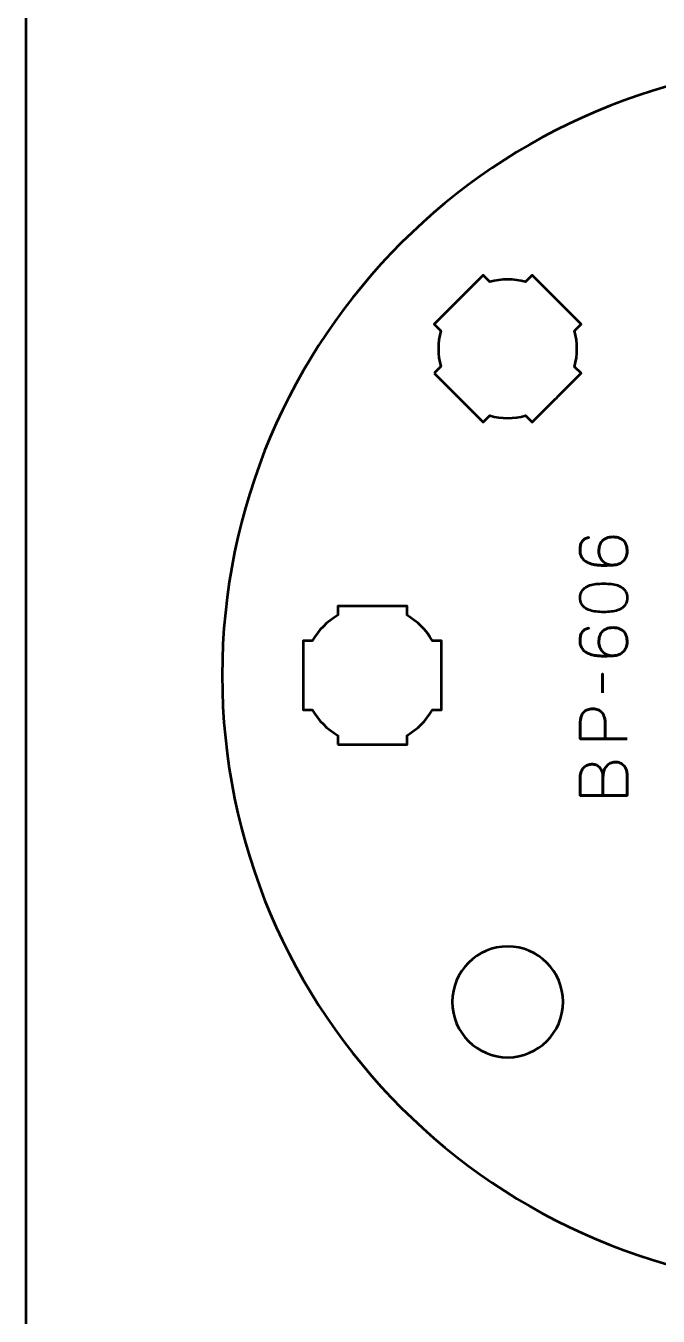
# Model space of a CAD drawing. Header units: centimetres. Extents: x -21 to 0, y -29.7 to 0.
# Drawn here: x -21 to -18.26, y -17.13 to -11.54 of the extents above; entities that cross this region are included whole.
import ezdxf

# ---------------------------------------------------------------- set-up
doc = ezdxf.new("R2010")
doc.units = ezdxf.units.CM
doc.header["$MEASUREMENT"] = 0
doc.layers.add('Layer 1', color=7, linetype='Continuous')

msp = doc.modelspace()

# ---------------------------------------------------------------- linework, layer by layer
at = {"layer": 'Layer 1', "color": 1, "lineweight": 53}
msp.add_open_spline([(-21.00003, -29.19995), (-21.00003, -29.19995), (-21.00003, -1.69992), (-21.00003, -1.69992), (-21.00003, -1.69992), (-21.00003, -1.61709), (-20.93286, -1.54992), (-20.85003, -1.54992), (-20.85003, -1.54992), (-20.7672, -1.54992), (-20.70003, -1.48275), (-20.70003, -1.39992), (-20.70003, -1.39992), (-20.70003, -1.31709), (-20.7672, -1.24992), (-20.85003, -1.24992), (-20.85003, -1.24992), (-20.93286, -1.24992), (-21.00003, -1.18275), (-21.00003, -1.09992), (-21.00003, -1.09992), (-21.00003, -1.09992), (-21.00003, -0.49992), (-21.00003, -0.49992), (-21.00003, -0.49992), (-21.00003, -0.22295), (-20.77694, 0.00004), (-20.49994, 0.00004), (-20.49994, 0.00004), (-20.49994, 0.00004), (-0.50008, 0.00004), (-0.50008, 0.00004), (-0.50008, 0.00004), (-0.22294, 0.00004), (0.00002, -0.22295), (0.00002, -0.49992), (0.00002, -0.49992), (0.00002, -0.49992), (0.00002, -29.19995), (0.00002, -29.19995), (0.00002, -29.19995), (0.00002, -29.47695), (-0.22294, -29.70004), (-0.50008, -29.70004), (-0.50008, -29.70004), (-0.50008, -29.70004), (-20.49994, -29.70004), (-20.49994, -29.70004), (-20.49994, -29.70004), (-20.77694, -29.70004), (-21.00003, -29.47695), (-21.00003, -29.19995)], degree=3, knots=[0, 0, 0, 0, 0.0769231, 0.0769231, 0.0769231, 0.0769231, 0.1538462, 0.1538462, 0.1538462, 0.1538462, 0.2307692, 0.2307692, 0.2307692, 0.2307692, 0.3076923, 0.3076923, 0.3076923, 0.3076923, 0.3846154, 0.3846154, 0.3846154, 0.3846154, 0.4615385, 0.4615385, 0.4615385, 0.4615385, 0.5384615, 0.5384615, 0.5384615, 0.5384615, 0.6153846, 0.6153846, 0.6153846, 0.6153846, 0.6923077, 0.6923077, 0.6923077, 0.6923077, 0.7692308, 0.7692308, 0.7692308, 0.7692308, 0.8461538, 0.8461538, 0.8461538, 0.8461538, 0.9230769, 0.9230769, 0.9230769, 0.9230769, 1, 1, 1, 1], dxfattribs=at)
at = {"layer": 'Layer 1', "color": 3, "lineweight": 53}
msp.add_open_spline([(-17.49998, -11.7), (-16.03665, -11.7), (-14.84998, -12.88667), (-14.84998, -14.35), (-14.84998, -14.35), (-14.84998, -15.81333), (-16.03665, -17), (-17.49998, -17), (-17.49998, -17), (-18.96331, -17), (-20.14998, -15.81333), (-20.14998, -14.35), (-20.14998, -14.35), (-20.14998, -12.88667), (-18.96331, -11.7), (-17.49998, -11.7)], degree=3, knots=[0, 0, 0, 0, 0.25, 0.25, 0.25, 0.25, 0.5, 0.5, 0.5, 0.5, 0.75, 0.75, 0.75, 0.75, 1, 1, 1, 1], dxfattribs=at)
at = {"layer": 'Layer 1', "lineweight": 53}
for points, knots in [([(-19.23243, -13.04182), (-19.23243, -13.04182), (-19.20401, -13.01339), (-19.20401, -13.01339), (-19.20401, -13.01339), (-19.21758, -12.96259), (-19.21756, -12.90893), (-19.20399, -12.85813), (-19.20399, -12.85813), (-19.20399, -12.85813), (-19.23243, -12.82969), (-19.23243, -12.82969), (-19.23243, -12.82969), (-19.23243, -12.82969), (-19.0203, -12.61756), (-19.0203, -12.61756), (-19.0203, -12.61756), (-19.0203, -12.61756), (-18.99188, -12.64597), (-18.99188, -12.64597), (-18.99188, -12.64597), (-18.94107, -12.6324), (-18.88737, -12.63237), (-18.83654, -12.64593), (-18.83654, -12.64593), (-18.83654, -12.64593), (-18.80817, -12.61756), (-18.80817, -12.61756), (-18.80817, -12.61756), (-18.80817, -12.61756), (-18.70534, -12.72038), (-18.70534, -12.72038), (-18.70534, -12.72038), (-18.70534, -12.72038), (-18.70201, -12.72363), (-18.70201, -12.72363), (-18.70201, -12.72363), (-18.70201, -12.72363), (-18.69877, -12.72695), (-18.69877, -12.72695), (-18.69877, -12.72695), (-18.69877, -12.72695), (-18.59604, -12.82969), (-18.59604, -12.82969), (-18.59604, -12.82969), (-18.59604, -12.82969), (-18.62437, -12.85802), (-18.62437, -12.85802), (-18.62437, -12.85802), (-18.61078, -12.90888), (-18.61077, -12.96262), (-18.62436, -13.01349), (-18.62436, -13.01349), (-18.62436, -13.01349), (-18.59604, -13.04182), (-18.59604, -13.04182), (-18.59604, -13.04182), (-18.59604, -13.04182), (-18.69735, -13.14313), (-18.69735, -13.14313), (-18.69735, -13.14313), (-18.69735, -13.14313), (-18.70201, -13.14791), (-18.70201, -13.14791), (-18.70201, -13.14791), (-18.70201, -13.14791), (-18.70679, -13.15257), (-18.70679, -13.15257), (-18.70679, -13.15257), (-18.70679, -13.15257), (-18.80817, -13.25395), (-18.80817, -13.25395), (-18.80817, -13.25395), (-18.80817, -13.25395), (-18.83652, -13.2256), (-18.83652, -13.2256), (-18.83652, -13.2256), (-18.88737, -13.23916), (-18.94108, -13.23915), (-18.99191, -13.22556), (-18.99191, -13.22556), (-18.99191, -13.22556), (-19.0203, -13.25395), (-19.0203, -13.25395), (-19.0203, -13.25395), (-19.0203, -13.25395), (-19.23243, -13.04182), (-19.23243, -13.04182)], [0, 0, 0, 0, 0.0454545, 0.0454545, 0.0454545, 0.0454545, 0.0909091, 0.0909091, 0.0909091, 0.0909091, 0.1363636, 0.1363636, 0.1363636, 0.1363636, 0.1818182, 0.1818182, 0.1818182, 0.1818182, 0.2272727, 0.2272727, 0.2272727, 0.2272727, 0.2727273, 0.2727273, 0.2727273, 0.2727273, 0.3181818, 0.3181818, 0.3181818, 0.3181818, 0.3636364, 0.3636364, 0.3636364, 0.3636364, 0.4090909, 0.4090909, 0.4090909, 0.4090909, 0.4545455, 0.4545455, 0.4545455, 0.4545455, 0.5, 0.5, 0.5, 0.5, 0.5454545, 0.5454545, 0.5454545, 0.5454545, 0.5909091, 0.5909091, 0.5909091, 0.5909091, 0.6363636, 0.6363636, 0.6363636, 0.6363636, 0.6818182, 0.6818182, 0.6818182, 0.6818182, 0.7272727, 0.7272727, 0.7272727, 0.7272727, 0.7727273, 0.7727273, 0.7727273, 0.7727273, 0.8181818, 0.8181818, 0.8181818, 0.8181818, 0.8636364, 0.8636364, 0.8636364, 0.8636364, 0.9090909, 0.9090909, 0.9090909, 0.9090909, 0.9545455, 0.9545455, 0.9545455, 0.9545455, 1, 1, 1, 1]), ([(-19.64997, -14.65006), (-19.64997, -14.65006), (-19.64997, -14.60988), (-19.64997, -14.60988), (-19.64997, -14.60988), (-19.69551, -14.58355), (-19.73347, -14.5456), (-19.75982, -14.50007), (-19.75982, -14.50007), (-19.75982, -14.50007), (-19.79997, -14.50007), (-19.79997, -14.50007), (-19.79997, -14.50007), (-19.79997, -14.50007), (-19.79997, -14.35155), (-19.79997, -14.35155), (-19.79997, -14.35155), (-19.79997, -14.35155), (-19.79999, -14.35), (-19.79999, -14.35), (-19.79999, -14.35), (-19.79999, -14.35), (-19.79997, -14.34845), (-19.79997, -14.34845), (-19.79997, -14.34845), (-19.79997, -14.34845), (-19.79997, -14.20006), (-19.79997, -14.20006), (-19.79997, -14.20006), (-19.79997, -14.20006), (-19.75987, -14.20006), (-19.75987, -14.20006), (-19.75987, -14.20006), (-19.73352, -14.15449), (-19.69553, -14.11649), (-19.64997, -14.09013), (-19.64997, -14.09013), (-19.64997, -14.09013), (-19.64997, -14.05005), (-19.64997, -14.05005), (-19.64997, -14.05005), (-19.64997, -14.05005), (-19.50463, -14.05005), (-19.50463, -14.05005), (-19.50463, -14.05005), (-19.50463, -14.05005), (-19.49999, -14.04999), (-19.49999, -14.04999), (-19.49999, -14.04999), (-19.49999, -14.04999), (-19.49534, -14.05005), (-19.49534, -14.05005), (-19.49534, -14.05005), (-19.49534, -14.05005), (-19.34996, -14.05005), (-19.34996, -14.05005), (-19.34996, -14.05005), (-19.34996, -14.05005), (-19.34996, -14.09013), (-19.34996, -14.09013), (-19.34996, -14.09013), (-19.30439, -14.11649), (-19.26642, -14.15449), (-19.24008, -14.20006), (-19.24008, -14.20006), (-19.24008, -14.20006), (-19.19996, -14.20006), (-19.19996, -14.20006), (-19.19996, -14.20006), (-19.19996, -14.20006), (-19.19996, -14.50007), (-19.19996, -14.50007), (-19.19996, -14.50007), (-19.19996, -14.50007), (-19.24013, -14.50007), (-19.24013, -14.50007), (-19.24013, -14.50007), (-19.26647, -14.5456), (-19.30443, -14.58355), (-19.34996, -14.60988), (-19.34996, -14.60988), (-19.34996, -14.60988), (-19.34996, -14.65006), (-19.34996, -14.65006), (-19.34996, -14.65006), (-19.34996, -14.65006), (-19.64997, -14.65006), (-19.64997, -14.65006)], [0, 0, 0, 0, 0.0454545, 0.0454545, 0.0454545, 0.0454545, 0.0909091, 0.0909091, 0.0909091, 0.0909091, 0.1363636, 0.1363636, 0.1363636, 0.1363636, 0.1818182, 0.1818182, 0.1818182, 0.1818182, 0.2272727, 0.2272727, 0.2272727, 0.2272727, 0.2727273, 0.2727273, 0.2727273, 0.2727273, 0.3181818, 0.3181818, 0.3181818, 0.3181818, 0.3636364, 0.3636364, 0.3636364, 0.3636364, 0.4090909, 0.4090909, 0.4090909, 0.4090909, 0.4545455, 0.4545455, 0.4545455, 0.4545455, 0.5, 0.5, 0.5, 0.5, 0.5454545, 0.5454545, 0.5454545, 0.5454545, 0.5909091, 0.5909091, 0.5909091, 0.5909091, 0.6363636, 0.6363636, 0.6363636, 0.6363636, 0.6818182, 0.6818182, 0.6818182, 0.6818182, 0.7272727, 0.7272727, 0.7272727, 0.7272727, 0.7727273, 0.7727273, 0.7727273, 0.7727273, 0.8181818, 0.8181818, 0.8181818, 0.8181818, 0.8636364, 0.8636364, 0.8636364, 0.8636364, 0.9090909, 0.9090909, 0.9090909, 0.9090909, 0.9545455, 0.9545455, 0.9545455, 0.9545455, 1, 1, 1, 1]), ([(-18.91421, -15.5242), (-18.78169, -15.5242), (-18.67421, -15.63168), (-18.67421, -15.7642), (-18.67421, -15.7642), (-18.67421, -15.89673), (-18.78169, -16.0042), (-18.91421, -16.0042), (-18.91421, -16.0042), (-19.04674, -16.0042), (-19.15421, -15.89673), (-19.15421, -15.7642), (-19.15421, -15.7642), (-19.15421, -15.63168), (-19.04674, -15.5242), (-18.91421, -15.5242)], [0, 0, 0, 0, 0.25, 0.25, 0.25, 0.25, 0.5, 0.5, 0.5, 0.5, 0.75, 0.75, 0.75, 0.75, 1, 1, 1, 1])]:
    msp.add_open_spline(points, degree=3, knots=knots, dxfattribs=at)
at = {"layer": 'Layer 1', "color": 5, "lineweight": 53}
for points, knots in [([(-18.45823, -13.87269), (-18.46745, -13.87264), (-18.47578, -13.87113), (-18.48326, -13.86812), (-18.48326, -13.86812), (-18.49078, -13.86516), (-18.49723, -13.86097), (-18.50259, -13.85556), (-18.50259, -13.85556), (-18.508, -13.8502), (-18.51214, -13.84385), (-18.51505, -13.83661), (-18.51505, -13.83661), (-18.51797, -13.82937), (-18.51943, -13.82142), (-18.51947, -13.81286), (-18.51947, -13.81286), (-18.51952, -13.80425), (-18.51844, -13.7962), (-18.51627, -13.78873), (-18.51627, -13.78873), (-18.51416, -13.78125), (-18.51068, -13.77471), (-18.50588, -13.76902), (-18.50588, -13.76902), (-18.50113, -13.76333), (-18.49483, -13.75886), (-18.48697, -13.75566), (-18.48697, -13.75566), (-18.47912, -13.75246), (-18.46957, -13.75081), (-18.45823, -13.75077), (-18.45823, -13.75077), (-18.4469, -13.75081), (-18.43735, -13.75246), (-18.42949, -13.75566), (-18.42949, -13.75566), (-18.42164, -13.75886), (-18.41533, -13.76333), (-18.41058, -13.76902), (-18.41058, -13.76902), (-18.40579, -13.77471), (-18.40231, -13.78125), (-18.40019, -13.78873), (-18.40019, -13.78873), (-18.39802, -13.7962), (-18.39694, -13.80425), (-18.39699, -13.81286), (-18.39699, -13.81286), (-18.39704, -13.82142), (-18.3985, -13.82927), (-18.40141, -13.83647), (-18.40141, -13.83647), (-18.40433, -13.84362), (-18.40847, -13.84983), (-18.41383, -13.85514), (-18.41383, -13.85514), (-18.41924, -13.86046), (-18.42568, -13.86464), (-18.43316, -13.86765), (-18.43316, -13.86765), (-18.44069, -13.87071), (-18.44901, -13.87236), (-18.45823, -13.87269), (-18.45823, -13.87269), (-18.46289, -13.87287), (-18.46844, -13.87311), (-18.47488, -13.87344), (-18.47488, -13.87344), (-18.48137, -13.87377), (-18.48843, -13.87396), (-18.496, -13.874), (-18.496, -13.874), (-18.50362, -13.87405), (-18.51148, -13.87381), (-18.51952, -13.8732), (-18.51952, -13.8732), (-18.52761, -13.87264), (-18.53556, -13.87151), (-18.54337, -13.86986), (-18.54337, -13.86986), (-18.55122, -13.86822), (-18.55861, -13.86587), (-18.56552, -13.86276), (-18.56552, -13.86276), (-18.57244, -13.85966), (-18.57855, -13.85566), (-18.58387, -13.85072), (-18.58387, -13.85072), (-18.58918, -13.84573), (-18.59337, -13.83967), (-18.59643, -13.83247), (-18.59643, -13.83247), (-18.59944, -13.82527), (-18.60099, -13.81676), (-18.60104, -13.80693), (-18.60104, -13.80693), (-18.60099, -13.79837), (-18.60014, -13.79112), (-18.5985, -13.7851), (-18.5985, -13.7851), (-18.59685, -13.77908), (-18.59464, -13.77414), (-18.59191, -13.77019), (-18.59191, -13.77019), (-18.58913, -13.76629), (-18.58612, -13.76318), (-18.58278, -13.76093), (-18.58278, -13.76093), (-18.57949, -13.75867), (-18.57615, -13.75698), (-18.57281, -13.75594), (-18.57281, -13.75594), (-18.56947, -13.75486), (-18.56637, -13.75415), (-18.5635, -13.75387), (-18.5635, -13.75387), (-18.56637, -13.75415), (-18.56947, -13.75486), (-18.57281, -13.75594), (-18.57281, -13.75594), (-18.57615, -13.75698), (-18.57949, -13.75867), (-18.58278, -13.76093), (-18.58278, -13.76093), (-18.58612, -13.76318), (-18.58913, -13.76629), (-18.59191, -13.77019), (-18.59191, -13.77019), (-18.59464, -13.77414), (-18.59685, -13.77908), (-18.5985, -13.7851), (-18.5985, -13.7851), (-18.60014, -13.79112), (-18.60099, -13.79837), (-18.60104, -13.80693), (-18.60104, -13.80693), (-18.60099, -13.81676), (-18.59944, -13.82527), (-18.59643, -13.83247), (-18.59643, -13.83247), (-18.59337, -13.83967), (-18.58918, -13.84573), (-18.58387, -13.85072), (-18.58387, -13.85072), (-18.57855, -13.85566), (-18.57244, -13.85966), (-18.56552, -13.86276), (-18.56552, -13.86276), (-18.55861, -13.86587), (-18.55122, -13.86822), (-18.54337, -13.86986), (-18.54337, -13.86986), (-18.53556, -13.87151), (-18.52761, -13.87264), (-18.51952, -13.8732), (-18.51952, -13.8732), (-18.51148, -13.87381), (-18.50362, -13.87405), (-18.496, -13.874), (-18.496, -13.874), (-18.48843, -13.87396), (-18.48137, -13.87377), (-18.47488, -13.87344), (-18.47488, -13.87344), (-18.46844, -13.87311), (-18.46289, -13.87287), (-18.45823, -13.87269), (-18.45823, -13.87269), (-18.44901, -13.87236), (-18.44069, -13.87071), (-18.43316, -13.86765), (-18.43316, -13.86765), (-18.42568, -13.86464), (-18.41924, -13.86046), (-18.41383, -13.85514), (-18.41383, -13.85514), (-18.40847, -13.84983), (-18.40433, -13.84362), (-18.40141, -13.83647), (-18.40141, -13.83647), (-18.3985, -13.82927), (-18.39704, -13.82142), (-18.39699, -13.81286), (-18.39699, -13.81286), (-18.39694, -13.80425), (-18.39802, -13.7962), (-18.40019, -13.78873), (-18.40019, -13.78873), (-18.40231, -13.78125), (-18.40579, -13.77471), (-18.41058, -13.76902), (-18.41058, -13.76902), (-18.41533, -13.76333), (-18.42164, -13.75886), (-18.42949, -13.75566), (-18.42949, -13.75566), (-18.43735, -13.75246), (-18.4469, -13.75081), (-18.45823, -13.75077), (-18.45823, -13.75077), (-18.46957, -13.75081), (-18.47912, -13.75246), (-18.48697, -13.75566), (-18.48697, -13.75566), (-18.49483, -13.75886), (-18.50113, -13.76333), (-18.50588, -13.76902), (-18.50588, -13.76902), (-18.51068, -13.77471), (-18.51416, -13.78125), (-18.51627, -13.78873), (-18.51627, -13.78873), (-18.51844, -13.7962), (-18.51952, -13.80425), (-18.51947, -13.81286), (-18.51947, -13.81286), (-18.51943, -13.82142), (-18.51797, -13.82937), (-18.51505, -13.83661), (-18.51505, -13.83661), (-18.51214, -13.84385), (-18.508, -13.8502), (-18.50259, -13.85556), (-18.50259, -13.85556), (-18.49723, -13.86097), (-18.49078, -13.86516), (-18.48326, -13.86812), (-18.48326, -13.86812), (-18.47578, -13.87113), (-18.46745, -13.87264), (-18.45823, -13.87269)], [0, 0, 0, 0, 0.0172414, 0.0172414, 0.0172414, 0.0172414, 0.0344828, 0.0344828, 0.0344828, 0.0344828, 0.0517241, 0.0517241, 0.0517241, 0.0517241, 0.0689655, 0.0689655, 0.0689655, 0.0689655, 0.0862069, 0.0862069, 0.0862069, 0.0862069, 0.1034483, 0.1034483, 0.1034483, 0.1034483, 0.1206897, 0.1206897, 0.1206897, 0.1206897, 0.137931, 0.137931, 0.137931, 0.137931, 0.1551724, 0.1551724, 0.1551724, 0.1551724, 0.1724138, 0.1724138, 0.1724138, 0.1724138, 0.1896552, 0.1896552, 0.1896552, 0.1896552, 0.2068966, 0.2068966, 0.2068966, 0.2068966, 0.2241379, 0.2241379, 0.2241379, 0.2241379, 0.2413793, 0.2413793, 0.2413793, 0.2413793, 0.2586207, 0.2586207, 0.2586207, 0.2586207, 0.2758621, 0.2758621, 0.2758621, 0.2758621, 0.2931034, 0.2931034, 0.2931034, 0.2931034, 0.3103448, 0.3103448, 0.3103448, 0.3103448, 0.3275862, 0.3275862, 0.3275862, 0.3275862, 0.3448276, 0.3448276, 0.3448276, 0.3448276, 0.362069, 0.362069, 0.362069, 0.362069, 0.3793103, 0.3793103, 0.3793103, 0.3793103, 0.3965517, 0.3965517, 0.3965517, 0.3965517, 0.4137931, 0.4137931, 0.4137931, 0.4137931, 0.4310345, 0.4310345, 0.4310345, 0.4310345, 0.4482759, 0.4482759, 0.4482759, 0.4482759, 0.4655172, 0.4655172, 0.4655172, 0.4655172, 0.4827586, 0.4827586, 0.4827586, 0.4827586, 0.5, 0.5, 0.5, 0.5, 0.5172414, 0.5172414, 0.5172414, 0.5172414, 0.5344828, 0.5344828, 0.5344828, 0.5344828, 0.5517241, 0.5517241, 0.5517241, 0.5517241, 0.5689655, 0.5689655, 0.5689655, 0.5689655, 0.5862069, 0.5862069, 0.5862069, 0.5862069, 0.6034483, 0.6034483, 0.6034483, 0.6034483, 0.6206897, 0.6206897, 0.6206897, 0.6206897, 0.637931, 0.637931, 0.637931, 0.637931, 0.6551724, 0.6551724, 0.6551724, 0.6551724, 0.6724138, 0.6724138, 0.6724138, 0.6724138, 0.6896552, 0.6896552, 0.6896552, 0.6896552, 0.7068966, 0.7068966, 0.7068966, 0.7068966, 0.7241379, 0.7241379, 0.7241379, 0.7241379, 0.7413793, 0.7413793, 0.7413793, 0.7413793, 0.7586207, 0.7586207, 0.7586207, 0.7586207, 0.7758621, 0.7758621, 0.7758621, 0.7758621, 0.7931034, 0.7931034, 0.7931034, 0.7931034, 0.8103448, 0.8103448, 0.8103448, 0.8103448, 0.8275862, 0.8275862, 0.8275862, 0.8275862, 0.8448276, 0.8448276, 0.8448276, 0.8448276, 0.862069, 0.862069, 0.862069, 0.862069, 0.8793103, 0.8793103, 0.8793103, 0.8793103, 0.8965517, 0.8965517, 0.8965517, 0.8965517, 0.9137931, 0.9137931, 0.9137931, 0.9137931, 0.9310345, 0.9310345, 0.9310345, 0.9310345, 0.9482759, 0.9482759, 0.9482759, 0.9482759, 0.9655172, 0.9655172, 0.9655172, 0.9655172, 0.9827586, 0.9827586, 0.9827586, 0.9827586, 1, 1, 1, 1]), ([(-18.39699, -14.01436), (-18.39704, -14.00448), (-18.39878, -13.99596), (-18.40216, -13.98886), (-18.40216, -13.98886), (-18.40555, -13.98181), (-18.4104, -13.97593), (-18.41656, -13.97122), (-18.41656, -13.97122), (-18.42277, -13.96657), (-18.4301, -13.9629), (-18.43857, -13.96017), (-18.43857, -13.96017), (-18.44704, -13.95749), (-18.4563, -13.95556), (-18.46646, -13.95448), (-18.46646, -13.95448), (-18.47662, -13.95335), (-18.4873, -13.95279), (-18.49859, -13.95283), (-18.49859, -13.95283), (-18.50983, -13.95279), (-18.52051, -13.95335), (-18.53062, -13.95448), (-18.53062, -13.95448), (-18.54073, -13.95556), (-18.55005, -13.95749), (-18.55851, -13.96017), (-18.55851, -13.96017), (-18.56693, -13.9629), (-18.57427, -13.96657), (-18.58053, -13.97122), (-18.58053, -13.97122), (-18.58674, -13.97593), (-18.59158, -13.98181), (-18.59497, -13.98886), (-18.59497, -13.98886), (-18.5984, -13.99596), (-18.60014, -14.00448), (-18.60019, -14.01436), (-18.60019, -14.01436), (-18.60014, -14.02423), (-18.5984, -14.03275), (-18.59497, -14.03985), (-18.59497, -14.03985), (-18.59158, -14.04691), (-18.58674, -14.05279), (-18.58053, -14.05749), (-18.58053, -14.05749), (-18.57427, -14.06215), (-18.56693, -14.06581), (-18.55851, -14.06854), (-18.55851, -14.06854), (-18.55005, -14.07122), (-18.54073, -14.07315), (-18.53062, -14.07423), (-18.53062, -14.07423), (-18.52051, -14.07536), (-18.50983, -14.07593), (-18.49859, -14.07588), (-18.49859, -14.07588), (-18.4873, -14.07593), (-18.47662, -14.07536), (-18.46646, -14.07423), (-18.46646, -14.07423), (-18.4563, -14.07315), (-18.44704, -14.07122), (-18.43857, -14.06854), (-18.43857, -14.06854), (-18.4301, -14.06581), (-18.42277, -14.06215), (-18.41656, -14.05749), (-18.41656, -14.05749), (-18.4104, -14.05279), (-18.40555, -14.04691), (-18.40216, -14.03985), (-18.40216, -14.03985), (-18.39878, -14.03275), (-18.39704, -14.02423), (-18.39699, -14.01436)], [0, 0, 0, 0, 0.05, 0.05, 0.05, 0.05, 0.1, 0.1, 0.1, 0.1, 0.15, 0.15, 0.15, 0.15, 0.2, 0.2, 0.2, 0.2, 0.25, 0.25, 0.25, 0.25, 0.3, 0.3, 0.3, 0.3, 0.35, 0.35, 0.35, 0.35, 0.4, 0.4, 0.4, 0.4, 0.45, 0.45, 0.45, 0.45, 0.5, 0.5, 0.5, 0.5, 0.55, 0.55, 0.55, 0.55, 0.6, 0.6, 0.6, 0.6, 0.65, 0.65, 0.65, 0.65, 0.7, 0.7, 0.7, 0.7, 0.75, 0.75, 0.75, 0.75, 0.8, 0.8, 0.8, 0.8, 0.85, 0.85, 0.85, 0.85, 0.9, 0.9, 0.9, 0.9, 0.95, 0.95, 0.95, 0.95, 1, 1, 1, 1]), ([(-18.39699, -14.01436), (-18.39704, -14.00448), (-18.39878, -13.99596), (-18.40216, -13.98886), (-18.40216, -13.98886), (-18.40555, -13.98181), (-18.4104, -13.97593), (-18.41656, -13.97122), (-18.41656, -13.97122), (-18.42277, -13.96657), (-18.4301, -13.9629), (-18.43857, -13.96017), (-18.43857, -13.96017), (-18.44704, -13.95749), (-18.4563, -13.95556), (-18.46646, -13.95448), (-18.46646, -13.95448), (-18.47662, -13.95335), (-18.4873, -13.95279), (-18.49859, -13.95283), (-18.49859, -13.95283), (-18.50983, -13.95279), (-18.52051, -13.95335), (-18.53062, -13.95448), (-18.53062, -13.95448), (-18.54073, -13.95556), (-18.55005, -13.95749), (-18.55851, -13.96017), (-18.55851, -13.96017), (-18.56693, -13.9629), (-18.57427, -13.96657), (-18.58053, -13.97122), (-18.58053, -13.97122), (-18.58674, -13.97593), (-18.59158, -13.98181), (-18.59497, -13.98886), (-18.59497, -13.98886), (-18.5984, -13.99596), (-18.60014, -14.00448), (-18.60019, -14.01436), (-18.60019, -14.01436), (-18.60014, -14.02423), (-18.5984, -14.03275), (-18.59497, -14.03985), (-18.59497, -14.03985), (-18.59158, -14.04691), (-18.58674, -14.05279), (-18.58053, -14.05749), (-18.58053, -14.05749), (-18.57427, -14.06215), (-18.56693, -14.06581), (-18.55851, -14.06854), (-18.55851, -14.06854), (-18.55005, -14.07122), (-18.54073, -14.07315), (-18.53062, -14.07423), (-18.53062, -14.07423), (-18.52051, -14.07536), (-18.50983, -14.07593), (-18.49859, -14.07588), (-18.49859, -14.07588), (-18.4873, -14.07593), (-18.47662, -14.07536), (-18.46646, -14.07423), (-18.46646, -14.07423), (-18.4563, -14.07315), (-18.44704, -14.07122), (-18.43857, -14.06854), (-18.43857, -14.06854), (-18.4301, -14.06581), (-18.42277, -14.06215), (-18.41656, -14.05749), (-18.41656, -14.05749), (-18.4104, -14.05279), (-18.40555, -14.04691), (-18.40216, -14.03985), (-18.40216, -14.03985), (-18.39878, -14.03275), (-18.39704, -14.02423), (-18.39699, -14.01436)], [0, 0, 0, 0, 0.05, 0.05, 0.05, 0.05, 0.1, 0.1, 0.1, 0.1, 0.15, 0.15, 0.15, 0.15, 0.2, 0.2, 0.2, 0.2, 0.25, 0.25, 0.25, 0.25, 0.3, 0.3, 0.3, 0.3, 0.35, 0.35, 0.35, 0.35, 0.4, 0.4, 0.4, 0.4, 0.45, 0.45, 0.45, 0.45, 0.5, 0.5, 0.5, 0.5, 0.55, 0.55, 0.55, 0.55, 0.6, 0.6, 0.6, 0.6, 0.65, 0.65, 0.65, 0.65, 0.7, 0.7, 0.7, 0.7, 0.75, 0.75, 0.75, 0.75, 0.8, 0.8, 0.8, 0.8, 0.85, 0.85, 0.85, 0.85, 0.9, 0.9, 0.9, 0.9, 0.95, 0.95, 0.95, 0.95, 1, 1, 1, 1]), ([(-18.45823, -14.26525), (-18.46745, -14.2652), (-18.47578, -14.26369), (-18.48326, -14.26068), (-18.48326, -14.26068), (-18.49078, -14.25772), (-18.49723, -14.25353), (-18.50259, -14.24812), (-18.50259, -14.24812), (-18.508, -14.24276), (-18.51214, -14.23641), (-18.51505, -14.22917), (-18.51505, -14.22917), (-18.51797, -14.22193), (-18.51943, -14.21398), (-18.51947, -14.20542), (-18.51947, -14.20542), (-18.51952, -14.19681), (-18.51844, -14.18876), (-18.51627, -14.18129), (-18.51627, -14.18129), (-18.51416, -14.17381), (-18.51068, -14.16727), (-18.50588, -14.16158), (-18.50588, -14.16158), (-18.50113, -14.15589), (-18.49483, -14.15142), (-18.48697, -14.14822), (-18.48697, -14.14822), (-18.47912, -14.14502), (-18.46957, -14.14337), (-18.45823, -14.14333), (-18.45823, -14.14333), (-18.4469, -14.14337), (-18.43735, -14.14502), (-18.42949, -14.14822), (-18.42949, -14.14822), (-18.42164, -14.15142), (-18.41533, -14.15589), (-18.41058, -14.16158), (-18.41058, -14.16158), (-18.40579, -14.16727), (-18.40231, -14.17381), (-18.40019, -14.18129), (-18.40019, -14.18129), (-18.39802, -14.18876), (-18.39694, -14.19681), (-18.39699, -14.20542), (-18.39699, -14.20542), (-18.39704, -14.21398), (-18.3985, -14.22183), (-18.40141, -14.22903), (-18.40141, -14.22903), (-18.40433, -14.23618), (-18.40847, -14.24239), (-18.41383, -14.2477), (-18.41383, -14.2477), (-18.41924, -14.25302), (-18.42568, -14.2572), (-18.43316, -14.26021), (-18.43316, -14.26021), (-18.44069, -14.26327), (-18.44901, -14.26492), (-18.45823, -14.26525), (-18.45823, -14.26525), (-18.46289, -14.26543), (-18.46844, -14.26567), (-18.47488, -14.266), (-18.47488, -14.266), (-18.48137, -14.26633), (-18.48843, -14.26652), (-18.496, -14.26656), (-18.496, -14.26656), (-18.50362, -14.26661), (-18.51148, -14.26637), (-18.51952, -14.26576), (-18.51952, -14.26576), (-18.52761, -14.2652), (-18.53556, -14.26407), (-18.54337, -14.26242), (-18.54337, -14.26242), (-18.55122, -14.26078), (-18.55861, -14.25843), (-18.56552, -14.25532), (-18.56552, -14.25532), (-18.57244, -14.25222), (-18.57855, -14.24822), (-18.58387, -14.24328), (-18.58387, -14.24328), (-18.58918, -14.23829), (-18.59337, -14.23223), (-18.59643, -14.22503), (-18.59643, -14.22503), (-18.59944, -14.21783), (-18.60099, -14.20932), (-18.60104, -14.19949), (-18.60104, -14.19949), (-18.60099, -14.19093), (-18.60014, -14.18368), (-18.5985, -14.17766), (-18.5985, -14.17766), (-18.59685, -14.17164), (-18.59464, -14.1667), (-18.59191, -14.16275), (-18.59191, -14.16275), (-18.58913, -14.15885), (-18.58612, -14.15574), (-18.58278, -14.15349), (-18.58278, -14.15349), (-18.57949, -14.15123), (-18.57615, -14.14954), (-18.57281, -14.1485), (-18.57281, -14.1485), (-18.56947, -14.14742), (-18.56637, -14.14671), (-18.5635, -14.14643), (-18.5635, -14.14643), (-18.56637, -14.14671), (-18.56947, -14.14742), (-18.57281, -14.1485), (-18.57281, -14.1485), (-18.57615, -14.14954), (-18.57949, -14.15123), (-18.58278, -14.15349), (-18.58278, -14.15349), (-18.58612, -14.15574), (-18.58913, -14.15885), (-18.59191, -14.16275), (-18.59191, -14.16275), (-18.59464, -14.1667), (-18.59685, -14.17164), (-18.5985, -14.17766), (-18.5985, -14.17766), (-18.60014, -14.18368), (-18.60099, -14.19093), (-18.60104, -14.19949), (-18.60104, -14.19949), (-18.60099, -14.20932), (-18.59944, -14.21783), (-18.59643, -14.22503), (-18.59643, -14.22503), (-18.59337, -14.23223), (-18.58918, -14.23829), (-18.58387, -14.24328), (-18.58387, -14.24328), (-18.57855, -14.24822), (-18.57244, -14.25222), (-18.56552, -14.25532), (-18.56552, -14.25532), (-18.55861, -14.25843), (-18.55122, -14.26078), (-18.54337, -14.26242), (-18.54337, -14.26242), (-18.53556, -14.26407), (-18.52761, -14.2652), (-18.51952, -14.26576), (-18.51952, -14.26576), (-18.51148, -14.26637), (-18.50362, -14.26661), (-18.496, -14.26656), (-18.496, -14.26656), (-18.48843, -14.26652), (-18.48137, -14.26633), (-18.47488, -14.266), (-18.47488, -14.266), (-18.46844, -14.26567), (-18.46289, -14.26543), (-18.45823, -14.26525), (-18.45823, -14.26525), (-18.44901, -14.26492), (-18.44069, -14.26327), (-18.43316, -14.26021), (-18.43316, -14.26021), (-18.42568, -14.2572), (-18.41924, -14.25302), (-18.41383, -14.2477), (-18.41383, -14.2477), (-18.40847, -14.24239), (-18.40433, -14.23618), (-18.40141, -14.22903), (-18.40141, -14.22903), (-18.3985, -14.22183), (-18.39704, -14.21398), (-18.39699, -14.20542), (-18.39699, -14.20542), (-18.39694, -14.19681), (-18.39802, -14.18876), (-18.40019, -14.18129), (-18.40019, -14.18129), (-18.40231, -14.17381), (-18.40579, -14.16727), (-18.41058, -14.16158), (-18.41058, -14.16158), (-18.41533, -14.15589), (-18.42164, -14.15142), (-18.42949, -14.14822), (-18.42949, -14.14822), (-18.43735, -14.14502), (-18.4469, -14.14337), (-18.45823, -14.14333), (-18.45823, -14.14333), (-18.46957, -14.14337), (-18.47912, -14.14502), (-18.48697, -14.14822), (-18.48697, -14.14822), (-18.49483, -14.15142), (-18.50113, -14.15589), (-18.50588, -14.16158), (-18.50588, -14.16158), (-18.51068, -14.16727), (-18.51416, -14.17381), (-18.51627, -14.18129), (-18.51627, -14.18129), (-18.51844, -14.18876), (-18.51952, -14.19681), (-18.51947, -14.20542), (-18.51947, -14.20542), (-18.51943, -14.21398), (-18.51797, -14.22193), (-18.51505, -14.22917), (-18.51505, -14.22917), (-18.51214, -14.23641), (-18.508, -14.24276), (-18.50259, -14.24812), (-18.50259, -14.24812), (-18.49723, -14.25353), (-18.49078, -14.25772), (-18.48326, -14.26068), (-18.48326, -14.26068), (-18.47578, -14.26369), (-18.46745, -14.2652), (-18.45823, -14.26525)], [0, 0, 0, 0, 0.0172414, 0.0172414, 0.0172414, 0.0172414, 0.0344828, 0.0344828, 0.0344828, 0.0344828, 0.0517241, 0.0517241, 0.0517241, 0.0517241, 0.0689655, 0.0689655, 0.0689655, 0.0689655, 0.0862069, 0.0862069, 0.0862069, 0.0862069, 0.1034483, 0.1034483, 0.1034483, 0.1034483, 0.1206897, 0.1206897, 0.1206897, 0.1206897, 0.137931, 0.137931, 0.137931, 0.137931, 0.1551724, 0.1551724, 0.1551724, 0.1551724, 0.1724138, 0.1724138, 0.1724138, 0.1724138, 0.1896552, 0.1896552, 0.1896552, 0.1896552, 0.2068966, 0.2068966, 0.2068966, 0.2068966, 0.2241379, 0.2241379, 0.2241379, 0.2241379, 0.2413793, 0.2413793, 0.2413793, 0.2413793, 0.2586207, 0.2586207, 0.2586207, 0.2586207, 0.2758621, 0.2758621, 0.2758621, 0.2758621, 0.2931034, 0.2931034, 0.2931034, 0.2931034, 0.3103448, 0.3103448, 0.3103448, 0.3103448, 0.3275862, 0.3275862, 0.3275862, 0.3275862, 0.3448276, 0.3448276, 0.3448276, 0.3448276, 0.362069, 0.362069, 0.362069, 0.362069, 0.3793103, 0.3793103, 0.3793103, 0.3793103, 0.3965517, 0.3965517, 0.3965517, 0.3965517, 0.4137931, 0.4137931, 0.4137931, 0.4137931, 0.4310345, 0.4310345, 0.4310345, 0.4310345, 0.4482759, 0.4482759, 0.4482759, 0.4482759, 0.4655172, 0.4655172, 0.4655172, 0.4655172, 0.4827586, 0.4827586, 0.4827586, 0.4827586, 0.5, 0.5, 0.5, 0.5, 0.5172414, 0.5172414, 0.5172414, 0.5172414, 0.5344828, 0.5344828, 0.5344828, 0.5344828, 0.5517241, 0.5517241, 0.5517241, 0.5517241, 0.5689655, 0.5689655, 0.5689655, 0.5689655, 0.5862069, 0.5862069, 0.5862069, 0.5862069, 0.6034483, 0.6034483, 0.6034483, 0.6034483, 0.6206897, 0.6206897, 0.6206897, 0.6206897, 0.637931, 0.637931, 0.637931, 0.637931, 0.6551724, 0.6551724, 0.6551724, 0.6551724, 0.6724138, 0.6724138, 0.6724138, 0.6724138, 0.6896552, 0.6896552, 0.6896552, 0.6896552, 0.7068966, 0.7068966, 0.7068966, 0.7068966, 0.7241379, 0.7241379, 0.7241379, 0.7241379, 0.7413793, 0.7413793, 0.7413793, 0.7413793, 0.7586207, 0.7586207, 0.7586207, 0.7586207, 0.7758621, 0.7758621, 0.7758621, 0.7758621, 0.7931034, 0.7931034, 0.7931034, 0.7931034, 0.8103448, 0.8103448, 0.8103448, 0.8103448, 0.8275862, 0.8275862, 0.8275862, 0.8275862, 0.8448276, 0.8448276, 0.8448276, 0.8448276, 0.862069, 0.862069, 0.862069, 0.862069, 0.8793103, 0.8793103, 0.8793103, 0.8793103, 0.8965517, 0.8965517, 0.8965517, 0.8965517, 0.9137931, 0.9137931, 0.9137931, 0.9137931, 0.9310345, 0.9310345, 0.9310345, 0.9310345, 0.9482759, 0.9482759, 0.9482759, 0.9482759, 0.9655172, 0.9655172, 0.9655172, 0.9655172, 0.9827586, 0.9827586, 0.9827586, 0.9827586, 1, 1, 1, 1]), ([(-18.50339, -14.42526), (-18.50339, -14.42526), (-18.50339, -14.34313), (-18.50339, -14.34313), (-18.50339, -14.34313), (-18.50339, -14.34313), (-18.50339, -14.42526), (-18.50339, -14.42526)], [0, 0, 0, 0, 0.5, 0.5, 0.5, 0.5, 1, 1, 1, 1]), ([(-18.39699, -14.62564), (-18.39699, -14.62564), (-18.60047, -14.62564), (-18.60047, -14.62564), (-18.60047, -14.62564), (-18.60047, -14.62564), (-18.60047, -14.56073), (-18.60047, -14.56073), (-18.60047, -14.56073), (-18.60042, -14.54775), (-18.59897, -14.53707), (-18.59614, -14.52865), (-18.59614, -14.52865), (-18.59337, -14.52028), (-18.58951, -14.51369), (-18.58462, -14.50894), (-18.58462, -14.50894), (-18.57977, -14.50419), (-18.57422, -14.50081), (-18.56797, -14.49874), (-18.56797, -14.49874), (-18.56171, -14.49671), (-18.55517, -14.49554), (-18.54826, -14.49525), (-18.54826, -14.49525), (-18.54135, -14.49493), (-18.53457, -14.49573), (-18.52799, -14.49761), (-18.52799, -14.49761), (-18.5214, -14.49954), (-18.51543, -14.50278), (-18.51007, -14.50744), (-18.51007, -14.50744), (-18.5047, -14.51205), (-18.50042, -14.5183), (-18.49727, -14.52616), (-18.49727, -14.52616), (-18.49407, -14.53401), (-18.49247, -14.54375), (-18.49238, -14.55537), (-18.49238, -14.55537), (-18.49238, -14.55537), (-18.49238, -14.62564), (-18.49238, -14.62564), (-18.49238, -14.62564), (-18.49238, -14.62564), (-18.49238, -14.55537), (-18.49238, -14.55537), (-18.49238, -14.55537), (-18.49247, -14.54398), (-18.49407, -14.53434), (-18.49727, -14.52653), (-18.49727, -14.52653), (-18.50042, -14.51868), (-18.5047, -14.51242), (-18.51007, -14.50772), (-18.51007, -14.50772), (-18.51543, -14.50306), (-18.5214, -14.49972), (-18.52799, -14.49775), (-18.52799, -14.49775), (-18.53457, -14.49577), (-18.54135, -14.49493), (-18.54826, -14.49525), (-18.54826, -14.49525), (-18.55517, -14.49554), (-18.56171, -14.49671), (-18.56797, -14.49883), (-18.56797, -14.49883), (-18.57422, -14.5009), (-18.57977, -14.50438), (-18.58462, -14.50913), (-18.58462, -14.50913), (-18.58951, -14.51393), (-18.59337, -14.52051), (-18.59614, -14.52889), (-18.59614, -14.52889), (-18.59897, -14.53731), (-18.60042, -14.54789), (-18.60047, -14.56073), (-18.60047, -14.56073), (-18.60047, -14.56073), (-18.60047, -14.62564), (-18.60047, -14.62564), (-18.60047, -14.62564), (-18.60047, -14.62564), (-18.39699, -14.62564), (-18.39699, -14.62564)], [0, 0, 0, 0, 0.0454545, 0.0454545, 0.0454545, 0.0454545, 0.0909091, 0.0909091, 0.0909091, 0.0909091, 0.1363636, 0.1363636, 0.1363636, 0.1363636, 0.1818182, 0.1818182, 0.1818182, 0.1818182, 0.2272727, 0.2272727, 0.2272727, 0.2272727, 0.2727273, 0.2727273, 0.2727273, 0.2727273, 0.3181818, 0.3181818, 0.3181818, 0.3181818, 0.3636364, 0.3636364, 0.3636364, 0.3636364, 0.4090909, 0.4090909, 0.4090909, 0.4090909, 0.4545455, 0.4545455, 0.4545455, 0.4545455, 0.5, 0.5, 0.5, 0.5, 0.5454545, 0.5454545, 0.5454545, 0.5454545, 0.5909091, 0.5909091, 0.5909091, 0.5909091, 0.6363636, 0.6363636, 0.6363636, 0.6363636, 0.6818182, 0.6818182, 0.6818182, 0.6818182, 0.7272727, 0.7272727, 0.7272727, 0.7272727, 0.7727273, 0.7727273, 0.7727273, 0.7727273, 0.8181818, 0.8181818, 0.8181818, 0.8181818, 0.8636364, 0.8636364, 0.8636364, 0.8636364, 0.9090909, 0.9090909, 0.9090909, 0.9090909, 0.9545455, 0.9545455, 0.9545455, 0.9545455, 1, 1, 1, 1]), ([(-18.50169, -14.86976), (-18.50169, -14.86976), (-18.50169, -14.79159), (-18.50169, -14.79159), (-18.50169, -14.79159), (-18.50174, -14.78143), (-18.50315, -14.77277), (-18.50593, -14.76548), (-18.50593, -14.76548), (-18.50866, -14.75824), (-18.51237, -14.75236), (-18.51703, -14.74779), (-18.51703, -14.74779), (-18.52168, -14.74323), (-18.52695, -14.73994), (-18.53278, -14.73787), (-18.53278, -14.73787), (-18.53857, -14.73585), (-18.54459, -14.73491), (-18.5508, -14.73514), (-18.5508, -14.73514), (-18.55701, -14.73542), (-18.56303, -14.73674), (-18.56891, -14.73909), (-18.56891, -14.73909), (-18.57479, -14.7414), (-18.5801, -14.74488), (-18.58485, -14.74944), (-18.58485, -14.74944), (-18.58961, -14.754), (-18.59337, -14.75969), (-18.59614, -14.76661), (-18.59614, -14.76661), (-18.59897, -14.77352), (-18.60042, -14.78166), (-18.60047, -14.79102), (-18.60047, -14.79102), (-18.60047, -14.79102), (-18.60047, -14.86976), (-18.60047, -14.86976), (-18.60047, -14.86976), (-18.60047, -14.86976), (-18.39699, -14.86976), (-18.39699, -14.86976), (-18.39699, -14.86976), (-18.39699, -14.86976), (-18.39699, -14.78312), (-18.39699, -14.78312), (-18.39699, -14.78312), (-18.39699, -14.77503), (-18.39817, -14.7675), (-18.40047, -14.76054), (-18.40047, -14.76054), (-18.40282, -14.75358), (-18.40616, -14.74751), (-18.41058, -14.74224), (-18.41058, -14.74224), (-18.41505, -14.73702), (-18.42041, -14.73293), (-18.42676, -14.73001), (-18.42676, -14.73001), (-18.43311, -14.7271), (-18.44031, -14.72559), (-18.44835, -14.72555), (-18.44835, -14.72555), (-18.45644, -14.72573), (-18.46374, -14.72743), (-18.47027, -14.73067), (-18.47027, -14.73067), (-18.47681, -14.73392), (-18.48241, -14.73843), (-18.48707, -14.74427), (-18.48707, -14.74427), (-18.49177, -14.7501), (-18.49539, -14.75706), (-18.49788, -14.76506), (-18.49788, -14.76506), (-18.50038, -14.77305), (-18.50165, -14.7819), (-18.50169, -14.79159), (-18.50169, -14.79159), (-18.50165, -14.7819), (-18.50038, -14.77305), (-18.49788, -14.76506), (-18.49788, -14.76506), (-18.49539, -14.75706), (-18.49177, -14.7501), (-18.48707, -14.74427), (-18.48707, -14.74427), (-18.48241, -14.73843), (-18.47681, -14.73392), (-18.47027, -14.73067), (-18.47027, -14.73067), (-18.46374, -14.72743), (-18.45644, -14.72573), (-18.44835, -14.72555), (-18.44835, -14.72555), (-18.44031, -14.72559), (-18.43311, -14.7271), (-18.42676, -14.73001), (-18.42676, -14.73001), (-18.42041, -14.73293), (-18.41505, -14.73702), (-18.41058, -14.74224), (-18.41058, -14.74224), (-18.40616, -14.74751), (-18.40282, -14.75358), (-18.40047, -14.76054), (-18.40047, -14.76054), (-18.39817, -14.7675), (-18.39699, -14.77503), (-18.39699, -14.78312), (-18.39699, -14.78312), (-18.39699, -14.78312), (-18.39699, -14.86976), (-18.39699, -14.86976), (-18.39699, -14.86976), (-18.39699, -14.86976), (-18.60047, -14.86976), (-18.60047, -14.86976), (-18.60047, -14.86976), (-18.60047, -14.86976), (-18.60047, -14.79102), (-18.60047, -14.79102), (-18.60047, -14.79102), (-18.60042, -14.78166), (-18.59897, -14.77352), (-18.59614, -14.76661), (-18.59614, -14.76661), (-18.59337, -14.75969), (-18.58961, -14.754), (-18.58485, -14.74944), (-18.58485, -14.74944), (-18.5801, -14.74488), (-18.57479, -14.7414), (-18.56891, -14.73909), (-18.56891, -14.73909), (-18.56303, -14.73674), (-18.55701, -14.73542), (-18.5508, -14.73514), (-18.5508, -14.73514), (-18.54459, -14.73491), (-18.53857, -14.73585), (-18.53278, -14.73787), (-18.53278, -14.73787), (-18.52695, -14.73994), (-18.52168, -14.74323), (-18.51703, -14.74779), (-18.51703, -14.74779), (-18.51237, -14.75236), (-18.50866, -14.75824), (-18.50593, -14.76548), (-18.50593, -14.76548), (-18.50315, -14.77277), (-18.50174, -14.78143), (-18.50169, -14.79159), (-18.50169, -14.79159), (-18.50169, -14.79159), (-18.50169, -14.86976), (-18.50169, -14.86976)], [0, 0, 0, 0, 0.025, 0.025, 0.025, 0.025, 0.05, 0.05, 0.05, 0.05, 0.075, 0.075, 0.075, 0.075, 0.1, 0.1, 0.1, 0.1, 0.125, 0.125, 0.125, 0.125, 0.15, 0.15, 0.15, 0.15, 0.175, 0.175, 0.175, 0.175, 0.2, 0.2, 0.2, 0.2, 0.225, 0.225, 0.225, 0.225, 0.25, 0.25, 0.25, 0.25, 0.275, 0.275, 0.275, 0.275, 0.3, 0.3, 0.3, 0.3, 0.325, 0.325, 0.325, 0.325, 0.35, 0.35, 0.35, 0.35, 0.375, 0.375, 0.375, 0.375, 0.4, 0.4, 0.4, 0.4, 0.425, 0.425, 0.425, 0.425, 0.45, 0.45, 0.45, 0.45, 0.475, 0.475, 0.475, 0.475, 0.5, 0.5, 0.5, 0.5, 0.525, 0.525, 0.525, 0.525, 0.55, 0.55, 0.55, 0.55, 0.575, 0.575, 0.575, 0.575, 0.6, 0.6, 0.6, 0.6, 0.625, 0.625, 0.625, 0.625, 0.65, 0.65, 0.65, 0.65, 0.675, 0.675, 0.675, 0.675, 0.7, 0.7, 0.7, 0.7, 0.725, 0.725, 0.725, 0.725, 0.75, 0.75, 0.75, 0.75, 0.775, 0.775, 0.775, 0.775, 0.8, 0.8, 0.8, 0.8, 0.825, 0.825, 0.825, 0.825, 0.85, 0.85, 0.85, 0.85, 0.875, 0.875, 0.875, 0.875, 0.9, 0.9, 0.9, 0.9, 0.925, 0.925, 0.925, 0.925, 0.95, 0.95, 0.95, 0.95, 0.975, 0.975, 0.975, 0.975, 1, 1, 1, 1])]:
    msp.add_open_spline(points, degree=3, knots=knots, dxfattribs=at)

doc.saveas('drawing.dxf')
